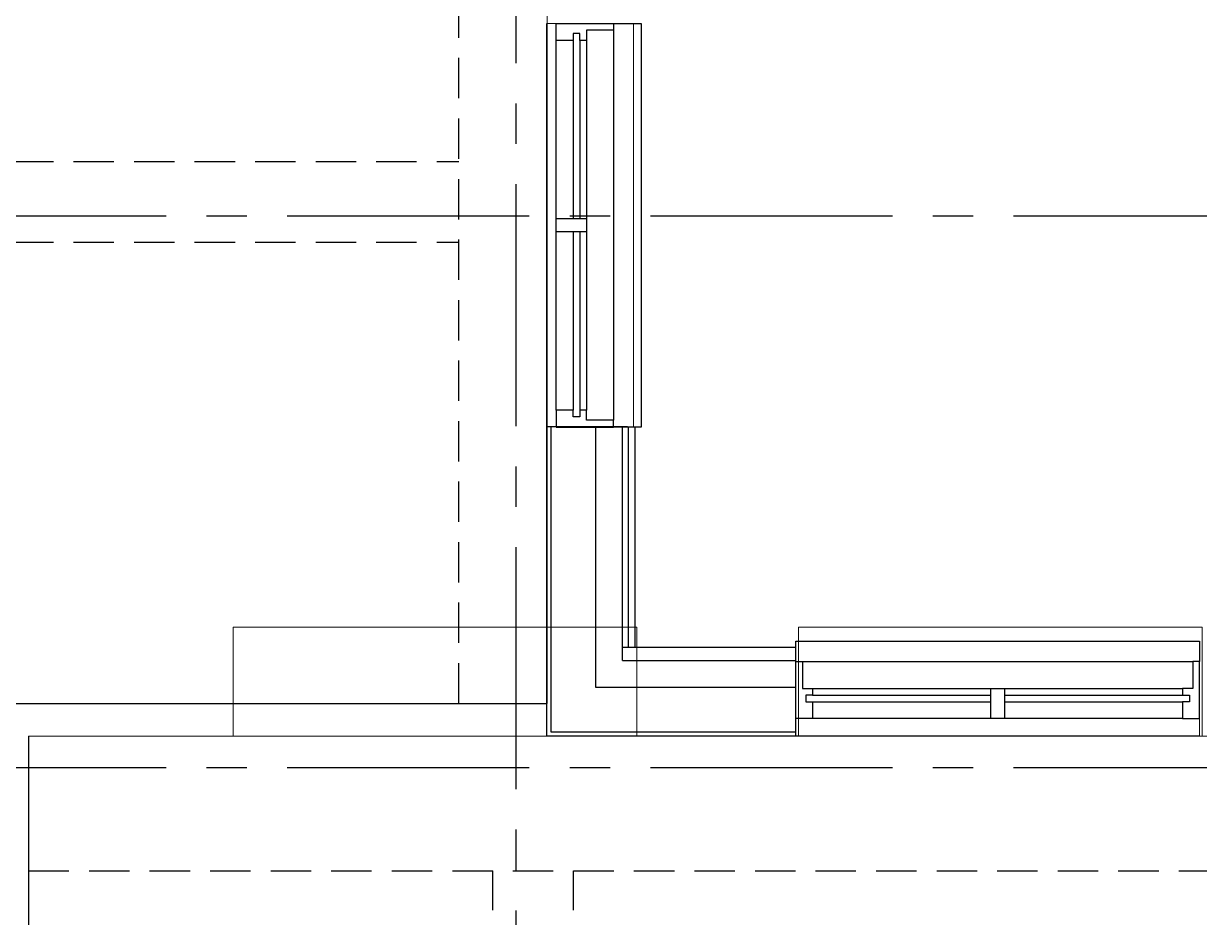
# Model space of a CAD drawing. Header units: inches. Extents: x 12000 to 16048, y 0 to 3185.
# Drawn here: x 14024.8 to 14199.6, y 1426.9 to 1559.9 of the extents above; entities that cross this region are included whole.
import ezdxf

# ---------------------------------------------------------------- set-up
doc = ezdxf.new("R2010")
doc.units = ezdxf.units.IN
doc.header["$LTSCALE"] = 48
doc.header["$MEASUREMENT"] = 0
for name, pattern in [('CENTER2', [1.125, 0.75, -0.125, 0.125, -0.125]), ('HIDDEN', [0.375, 0.25, -0.125]), ('HIDDEN2', [0.1875, 0.125, -0.0625])]:
    doc.linetypes.add(name, pattern=pattern)
for name, color, linetype in [('_0_Objects', 8, 'Continuous'), ('A-Flor-Soffit', 8, 'HIDDEN2'), ('A-Glaz', 8, 'Continuous'), ('A-Glaz-Sill', 8, 'Continuous'), ('A-Grid(3-32)', 8, 'CENTER2'), ('A-Wall-Full', 8, 'Continuous'), ('A-Wall-Hatch', 8, 'Continuous')]:
    doc.layers.add(name, color=color, linetype=linetype)
doc.layers.add('G-Anno-Nplt', color=8, linetype='Continuous', lineweight=18, plot=False)

# ---------------------------------------------------------------- blocks, each defined once
blk = doc.blocks.new('EXTERIOR WINDOW 3')
at = {"layer": 'A-Glaz'}
for p, q in [((5693, -8445.75), (5693, -8419.25)), ((5694, -8445.75), (5694, -8419.25)), ((5695, -8474.25), (5695, -8419.25)), ((5693, -8474.25), (5693, -8447.75)), ((5694, -8474.25), (5694, -8447.75))]:
    blk.add_line(p, q, dxfattribs=at)
for points in [[(5693, -8419.25), (5690.5, -8419.25), (5690.5, -8416.75), (5699, -8416.75), (5699, -8417.75), (5695, -8417.75), (5695, -8419.25), (5694, -8419.25), (5694, -8418.25), (5693, -8418.25), (5693, -8419.25)], [(5693, -8474.25), (5690.5, -8474.25), (5690.5, -8476.75), (5699, -8476.75), (5699, -8475.75), (5695, -8475.75), (5695, -8474.25), (5694, -8474.25), (5694, -8475.25), (5693, -8475.25), (5693, -8474.25)]]:
    blk.add_lwpolyline(points, dxfattribs=at)
blk.add_lwpolyline([(5690.5, -8445.75), (5690.5, -8447.75), (5695, -8447.75), (5695, -8445.75)], close=True, dxfattribs=at)
at = {"layer": 'A-Glaz-Sill'}
for p, q in [((5689.12, -8416.75), (5689.12, -8476.75)), ((5699, -8475.75), (5699, -8417.75)), ((5690.5, -8419.25), (5690.5, -8474.25))]:
    blk.add_line(p, q, dxfattribs=at)
blk.add_lwpolyline([(5699, -8476.75), (5703.12, -8476.75), (5703.12, -8416.75), (5699, -8416.75)], dxfattribs=at)
blk = doc.blocks.new('EXTERIOR WINDOW 4')
at = {"layer": 'A-Glaz'}
for p, q in [((3139.62, -8499), (3194.62, -8499)), ((3139.62, -8500), (3166.12, -8500)), ((3139.62, -8501), (3166.12, -8501)), ((3168.12, -8500), (3194.62, -8500)), ((3168.12, -8501), (3194.62, -8501))]:
    blk.add_line(p, q, dxfattribs=at)
for points in [[(3139.62, -8501), (3139.62, -8503.5), (3137.12, -8503.5), (3137.12, -8495), (3138.12, -8495), (3138.12, -8499), (3139.62, -8499), (3139.62, -8500), (3138.62, -8500), (3138.62, -8501), (3139.62, -8501)], [(3194.62, -8501), (3194.62, -8503.5), (3197.12, -8503.5), (3197.12, -8495), (3196.12, -8495), (3196.12, -8499), (3194.62, -8499), (3194.62, -8500), (3195.62, -8500), (3195.62, -8501), (3194.62, -8501)]]:
    blk.add_lwpolyline(points, dxfattribs=at)
blk.add_lwpolyline([(3168.12, -8503.5), (3166.12, -8503.5), (3166.12, -8499), (3168.12, -8499)], close=True, dxfattribs=at)
at = {"layer": 'A-Glaz-Sill'}
for p, q in [((3138.12, -8495), (3196.12, -8495)), ((3194.62, -8503.5), (3139.62, -8503.5)), ((3197.12, -8506.13), (3137.12, -8506.13))]:
    blk.add_line(p, q, dxfattribs=at)
blk.add_lwpolyline([(3137.12, -8495), (3137.12, -8492), (3197.12, -8492), (3197.12, -8495)], dxfattribs=at)
blk = doc.blocks.new('2ND FLOOR CORE & SHELL')
at = {"layer": 'A-Wall-Full'}
for p, q in [((10087.12, -8588.12), (10087.12, -8542.12)), ((10099.12, -8542.12), (10087.12, -8542.12)), ((10100.25, -8574.87), (10100.25, -8542.12)), ((10098.37, -8574.87), (10124.12, -8574.87)), ((10124.12, -8588.12), (10124.12, -8574.87)), ((10124.12, -8588.12), (10087.12, -8588.12))]:
    blk.add_line(p, q, dxfattribs=at)
at = {"layer": 'A-Wall-Hatch'}
for p, q in [((10087.75, -8587.5), (10087.75, -8542.12)), ((10094.37, -8580.87), (10094.37, -8542.12)), ((10098.37, -8576.87), (10098.37, -8542.12)), ((10099.25, -8574.87), (10099.25, -8542.12)), ((10098.37, -8576.87), (10124.12, -8576.87)), ((10124.12, -8580.87), (10094.37, -8580.87)), ((10124.12, -8587.5), (10087.75, -8587.5))]:
    blk.add_line(p, q, dxfattribs=at)
at = {"xscale": -1, "rotation": 180}
blk.add_blockref('EXTERIOR WINDOW 3', (4398, -16958.88), dxfattribs=at)
blk.add_blockref('EXTERIOR WINDOW 4', (6987, -82))
blk = doc.blocks.new('2ND FLOOR - STRUCTURAL GRID')
at = {"layer": 'A-Grid(3-32)'}
for p, q in [((10082.5, -7426.01), (10082.5, -9409.77)), ((8104.5, -8510.75), (11912.5, -8510.75)), ((8104.5, -8592.75), (11912.5, -8592.75))]:
    blk.add_line(p, q, dxfattribs=at)
blk = doc.blocks.new('King Studio 1 -41')
at = {"layer": 'A-Flor-Soffit'}
for p, q in [((9.5, 267.54), (194.63, 267.54)), ((78.11, 147.25), (78.11, 267.54)), ((90.11, 147.25), (90.11, 267.54))]:
    blk.add_line(p, q, dxfattribs=at)
at = {"layer": 'A-Wall-Full'}
blk.add_line((9.5, 147.25), (9.5, 280.63), dxfattribs=at)
at = {"layer": 'G-Anno-Nplt'}
blk.add_line((9.5, 280.63), (214.88, 280.63), dxfattribs=at)
blk.add_lwpolyline([(110.63, 280.63), (110.63, 293.5), (50.63, 293.5), (50.63, 280.63)], close=True, dxfattribs=at)
blk = doc.blocks.new('King Studio 2')
at = {"layer": 'A-Flor-Soffit'}
for p, q in [((9.56, 260.64), (188.88, 260.63)), ((78.56, 146.75), (78.56, 260.63)), ((90.56, 146.75), (90.56, 260.63))]:
    blk.add_line(p, q, dxfattribs=at)
at = {"layer": 'A-Wall-Full'}
blk.add_line((9.56, 280.62), (9.56, 146.75), dxfattribs=at)
at = {"layer": 'G-Anno-Nplt'}
blk.add_line((9.56, 280.62), (214.58, 280.62), dxfattribs=at)
for points in [[(100, 280.62), (40, 280.62), (40, 296.87), (100, 296.87)], [(184, 280.62), (124, 280.62), (124, 296.87), (184, 296.87)], [(123.62, 294.75), (183.62, 294.75), (183.62, 280.62), (123.62, 280.62)]]:
    blk.add_lwpolyline(points, close=True, dxfattribs=at)

msp = doc.modelspace()

# ---------------------------------------------------------------- block references
at = {"layer": '_0_Objects', "linetype": 'HIDDEN'}
msp.add_blockref('2ND FLOOR - STRUCTURAL GRID', (4015.5006, 10042.0072), dxfattribs=at)
at = {"layer": '_0_Objects'}
for name, p in [('2ND FLOOR CORE & SHELL', (4015.5006, 10042.0072)), ('King Studio 2', (14016, 1173.2572))]:
    msp.add_blockref(name, p, dxfattribs=at)
at = {"layer": '_0_Objects', "xscale": -1, "rotation": 270}
msp.add_blockref('King Studio 1 -41', (13822, 1449.2572), dxfattribs=at)

doc.saveas('drawing.dxf')
